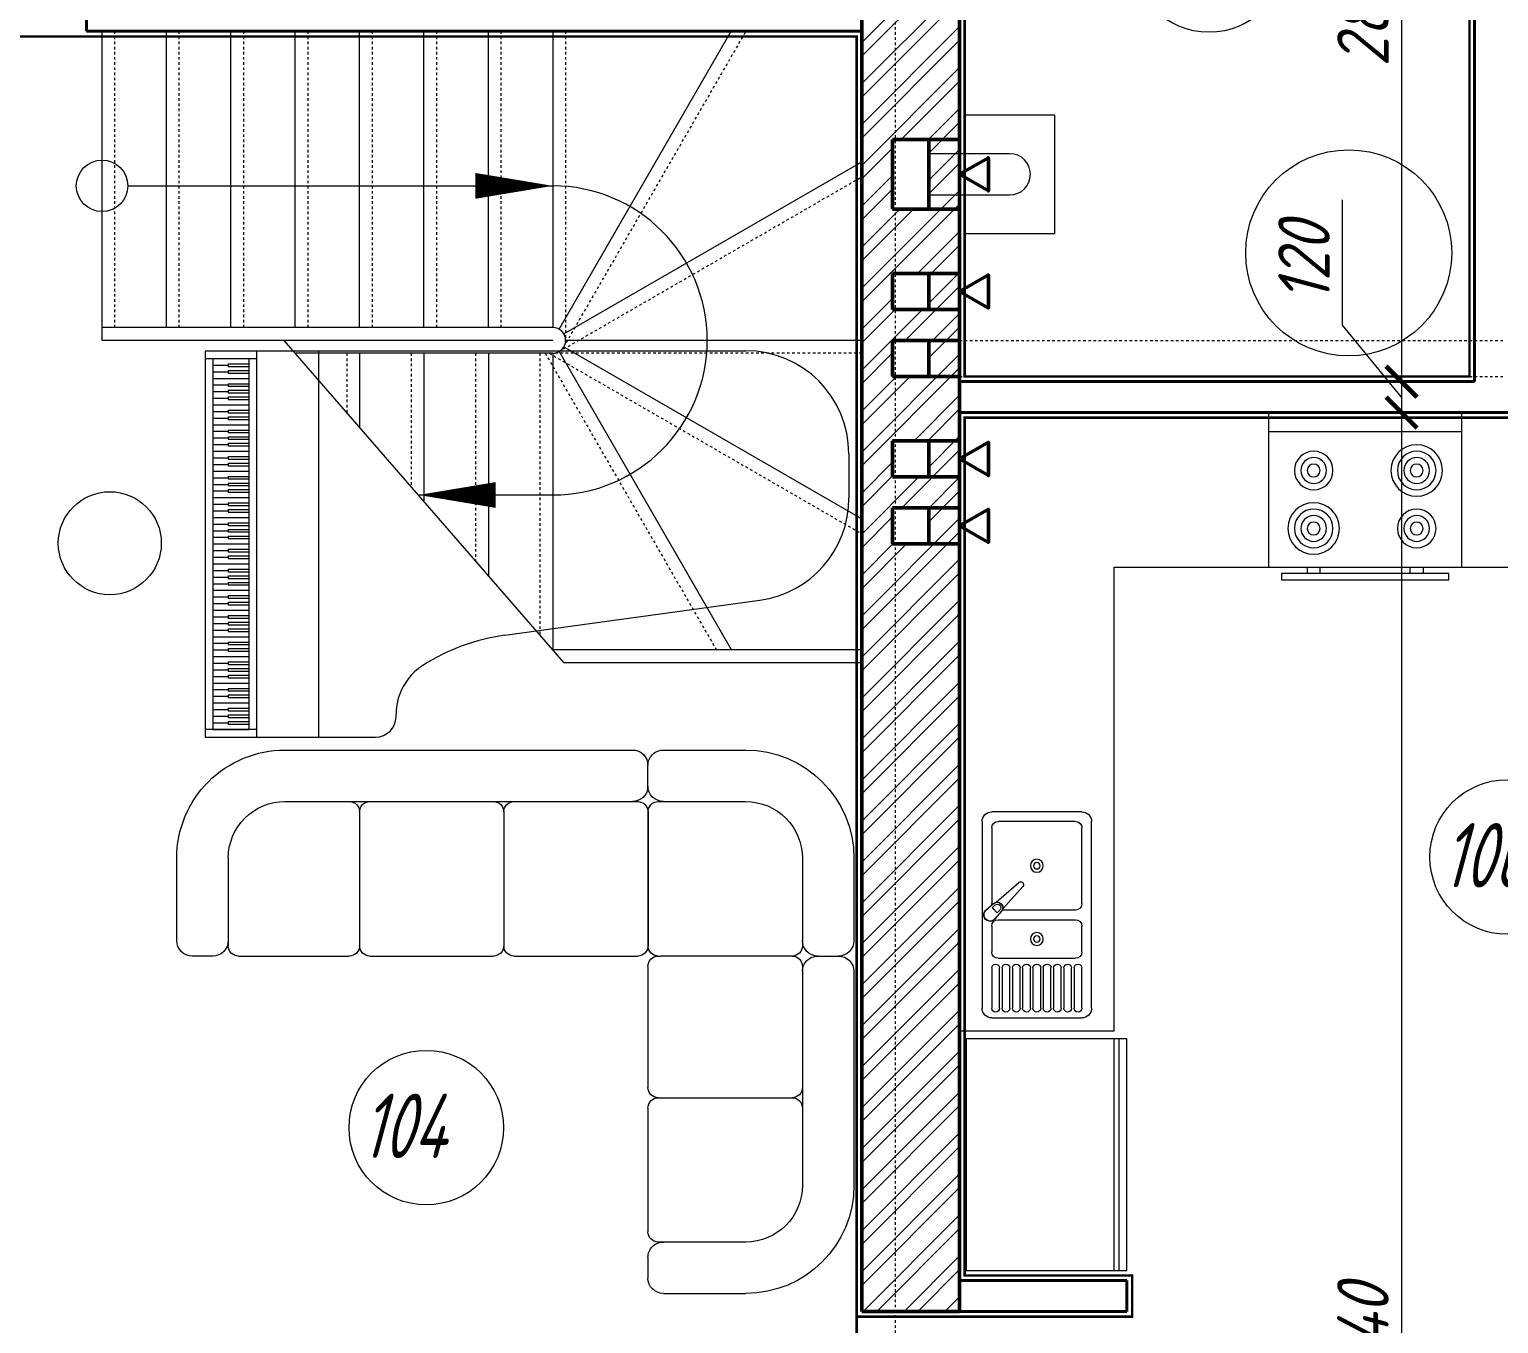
# Model space of a CAD drawing. Header units: millimetres. Extents: x 54 to 1314, y 20 to 614.
# Drawn here: x 215.1 to 272.2, y 488.7 to 539 of the extents above; entities that cross this region are included whole.
import ezdxf

# ---------------------------------------------------------------- set-up
doc = ezdxf.new("R2010")
doc.units = ezdxf.units.MM
doc.linetypes.add('ACAD_ISO02W100', pattern=[15, 12, -3])
doc.linetypes.add('CENTER2', pattern=[1.125, 0.75, -0.125, 0.125, -0.125])
for name, color, linetype, lineweight in [('A_ЛЕСТНИЦЫ', 3, 'Continuous', 15), ('A_ПЕРЕГОР', 213, 'Continuous', 40), ('A_РАЗМ.ОСНОВНЫЕ', 4, 'Continuous', 13), ('A_САНТЕХ', 42, 'Continuous', 13), ('A_ТЕХНОЛОГ', 36, 'Continuous', 9), ('А_МАРК.ПОМЕЩЕНИЙ', 173, 'Continuous', 20), ('А_НЕВИДИМЫЕ', 8, 'ACAD_ISO02W100', 9), ('А_ПЕРВЫЙ ПЛАН', 102, 'Continuous', 15), ('А_СТЕНЫ КИРПИЧ', 5, 'Continuous', 50), ('ОСИ', 40, 'CENTER2', 18)]:
    doc.layers.add(name, color=color, linetype=linetype, lineweight=lineweight)
doc.styles.add('ATTR', font='romand.shx', dxfattribs={"width": 0.8, "height": 125})
doc.styles.add('ROMANS', font='romans.shx', dxfattribs={"width": 0.8, "oblique": 15})
doc.styles.add('SPDS', font='romans.shx', dxfattribs={"width": 0.85, "oblique": 15})
doc.dimstyles.new('100', dxfattribs={"dimtxt": 2, "dimasz": 1.2, "dimexe": 0, "dimexo": 1, "dimgap": 0.5, "dimtad": 1, "dimdec": 0, "dimlfac": 100, "dimdsep": 46, "dimtxsty": 'ROMANS', "dimblk1": 'ARCHTICK', "dimblk2": 'ARCHTICK', "dimsah": 1, "dimcen": 2, "dimclrd": 256, "dimclre": 256, "dimclrt": 256, "dimadec": 0, "dimazin": 2, "dimtfac": 1, "dimtdec": 0, "dimtmove": 1, "dimatfit": 3, "dimfxl": 1, "dimtvp": 1.5, "dimtolj": 1, "dimtzin": 0, "dimlwd": -1, "dimlwe": -1, "dimarcsym": 0})

# ---------------------------------------------------------------- blocks, each defined once
blk = doc.blocks.new('_ARCHTICK')
at = {"color": 0, "linetype": 'ByBlock', "const_width": 0.15}
blk.add_lwpolyline([(-0.5, -0.5), (0.5, 0.5)], dxfattribs=at)
blk = doc.blocks.new('*D287')
at = {"layer": 'A_РАЗМ.ОСНОВНЫЕ', "transparency": 16777216}
for p, q in [((269.825, 554.117), (268.388, 554.117)), ((268.388, 554.117), (268.388, 525.317)), ((270.225, 525.317), (268.388, 525.317))]:
    blk.add_line(p, q, dxfattribs=at)
at = {"layer": 'Defpoints', "color": 0, "transparency": 16777216}
for p in [(270.825, 554.117), (268.388, 525.317), (271.225, 525.317)]:
    blk.add_point(p, dxfattribs=at)
at = {"layer": 'A_РАЗМ.ОСНОВНЫЕ', "transparency": 16777216, "xscale": 1.2, "yscale": 1.2, "zscale": 1.2}
for p, rotation in [((268.388, 554.117), 90), ((268.388, 525.317), 270)]:
    blk.add_blockref('_ARCHTICK', p, dxfattribs=dict(at, rotation=rotation))
at = {"layer": 'A_РАЗМ.ОСНОВНЫЕ', "transparency": 16777216, "insert": (266.888, 539.947), "char_height": 2, "attachment_point": 5, "rotation": 90, "style": 'ROMANS'}
blk.add_mtext('\\A1;2880', dxfattribs=at)
blk = doc.blocks.new('*D288')
at = {"layer": 'A_РАЗМ.ОСНОВНЫЕ', "transparency": 16777216}
for p, q in [((266.099, 527.511), (266.099, 532.373)), ((268.388, 524.717), (266.099, 527.511)), ((270.225, 525.317), (268.388, 525.317)), ((268.388, 525.317), (268.388, 524.117)), ((269.725, 524.117), (268.388, 524.117))]:
    blk.add_line(p, q, dxfattribs=at)
at = {"layer": 'Defpoints', "color": 0, "transparency": 16777216}
for p in [(271.225, 525.317), (268.388, 524.117), (270.725, 524.117)]:
    blk.add_point(p, dxfattribs=at)
at = {"layer": 'A_РАЗМ.ОСНОВНЫЕ', "transparency": 16777216, "xscale": 1.2, "yscale": 1.2, "zscale": 1.2}
for p, rotation in [((268.388, 525.317), 90), ((268.388, 524.117), 270)]:
    blk.add_blockref('_ARCHTICK', p, dxfattribs=dict(at, rotation=rotation))
at = {"layer": 'A_РАЗМ.ОСНОВНЫЕ', "transparency": 16777216, "insert": (264.599, 529.942), "char_height": 2, "attachment_point": 5, "rotation": 90, "style": 'ROMANS'}
blk.add_mtext('\\A1;120', dxfattribs=at)
blk = doc.blocks.new('*D289')
at = {"layer": 'A_РАЗМ.ОСНОВНЫЕ', "transparency": 16777216}
for p, q in [((269.725, 524.117), (268.388, 524.117)), ((268.388, 524.117), (268.388, 451.717)), ((259.225, 451.717), (268.388, 451.717))]:
    blk.add_line(p, q, dxfattribs=at)
at = {"layer": 'Defpoints', "color": 0, "transparency": 16777216}
for p in [(270.725, 524.117), (258.225, 451.717), (268.388, 451.717)]:
    blk.add_point(p, dxfattribs=at)
at = {"layer": 'A_РАЗМ.ОСНОВНЫЕ', "transparency": 16777216, "xscale": 1.2, "yscale": 1.2, "zscale": 1.2}
for p, rotation in [((268.388, 524.117), 90), ((268.388, 451.717), 270)]:
    blk.add_blockref('_ARCHTICK', p, dxfattribs=dict(at, rotation=rotation))
at = {"layer": 'A_РАЗМ.ОСНОВНЫЕ', "transparency": 16777216, "insert": (266.888, 487.917), "char_height": 2, "attachment_point": 5, "rotation": 90, "style": 'ROMANS'}
blk.add_mtext('\\A1;7240', dxfattribs=at)
blk = doc.blocks.new('*D294')
at = {"layer": 'A_РАЗМ.ОСНОВНЫЕ', "transparency": 16777216}
for p, q in [((202.025, 488.217), (202.025, 482.278)), ((247.425, 488.217), (247.425, 482.278)), ((202.025, 482.278), (247.425, 482.278))]:
    blk.add_line(p, q, dxfattribs=at)
at = {"layer": 'Defpoints', "color": 0, "transparency": 16777216}
for p in [(202.025, 489.217), (247.425, 489.217), (247.425, 482.278)]:
    blk.add_point(p, dxfattribs=at)
at = {"layer": 'A_РАЗМ.ОСНОВНЫЕ', "transparency": 16777216, "xscale": 1.2, "yscale": 1.2, "zscale": 1.2, "rotation": 180}
blk.add_blockref('_ARCHTICK', (202.025, 482.278), dxfattribs=at)
at = {"layer": 'A_РАЗМ.ОСНОВНЫЕ', "transparency": 16777216, "xscale": 1.2, "yscale": 1.2, "zscale": 1.2}
blk.add_blockref('_ARCHTICK', (247.425, 482.278), dxfattribs=at)
at = {"layer": 'A_РАЗМ.ОСНОВНЫЕ', "transparency": 16777216, "insert": (234.49, 483.778), "char_height": 2, "attachment_point": 5, "style": 'ROMANS'}
blk.add_mtext('\\A1;4540', dxfattribs=at)
blk = doc.blocks.new('*D295')
at = {"layer": 'A_РАЗМ.ОСНОВНЫЕ', "transparency": 16777216}
for p, q in [((247.425, 488.217), (247.425, 482.278)), ((251.225, 488.217), (251.225, 482.278)), ((247.425, 482.278), (251.225, 482.278)), ((249.325, 482.278), (250.45, 478.528)), ((250.45, 478.528), (255.819, 478.528))]:
    blk.add_line(p, q, dxfattribs=at)
at = {"layer": 'Defpoints', "color": 0, "transparency": 16777216}
for p in [(247.425, 489.217), (251.225, 489.217), (251.225, 482.278)]:
    blk.add_point(p, dxfattribs=at)
at = {"layer": 'A_РАЗМ.ОСНОВНЫЕ', "transparency": 16777216, "xscale": 1.2, "yscale": 1.2, "zscale": 1.2, "rotation": 180}
blk.add_blockref('_ARCHTICK', (247.425, 482.278), dxfattribs=at)
at = {"layer": 'A_РАЗМ.ОСНОВНЫЕ', "transparency": 16777216, "xscale": 1.2, "yscale": 1.2, "zscale": 1.2}
blk.add_blockref('_ARCHTICK', (251.225, 482.278), dxfattribs=at)
at = {"layer": 'A_РАЗМ.ОСНОВНЫЕ', "transparency": 16777216, "insert": (253.134, 480.028), "char_height": 2, "attachment_point": 5, "style": 'ROMANS'}
blk.add_mtext('\\A1;380', dxfattribs=at)
blk = doc.blocks.new('*D296')
at = {"layer": 'A_РАЗМ.ОСНОВНЫЕ', "transparency": 16777216}
for p, q in [((251.225, 488.217), (251.225, 482.278)), ((290.425, 484.126), (290.425, 482.278)), ((251.225, 482.278), (290.425, 482.278))]:
    blk.add_line(p, q, dxfattribs=at)
at = {"layer": 'Defpoints', "color": 0, "transparency": 16777216}
for p in [(251.225, 489.217), (290.425, 485.126), (290.425, 482.278)]:
    blk.add_point(p, dxfattribs=at)
at = {"layer": 'A_РАЗМ.ОСНОВНЫЕ', "transparency": 16777216, "xscale": 1.2, "yscale": 1.2, "zscale": 1.2, "rotation": 180}
blk.add_blockref('_ARCHTICK', (251.225, 482.278), dxfattribs=at)
at = {"layer": 'A_РАЗМ.ОСНОВНЫЕ', "transparency": 16777216, "xscale": 1.2, "yscale": 1.2, "zscale": 1.2}
blk.add_blockref('_ARCHTICK', (290.425, 482.278), dxfattribs=at)
at = {"layer": 'A_РАЗМ.ОСНОВНЫЕ', "transparency": 16777216, "insert": (272.853, 483.778), "char_height": 2, "attachment_point": 5, "style": 'ROMANS'}
blk.add_mtext('\\A1;3920', dxfattribs=at)
blk = doc.blocks.new('ROJL')
at = {"color": 0}
for p, q in [((1009.754, 878.236), (1011.474, 878.236)), ((1016.801, 864.873), (1015.437, 874.782)), ((1005.754, 853.236), (1005.754, 874.236)), ((1019.954, 860.654), (1019.873, 860.654)), ((1020.754, 853.236), (1020.754, 859.854)), ((1005.754, 857.643), (1020.754, 857.643)), ((1005.754, 855.236), (1020.754, 855.236)), ((1006.054, 853.236), (1006.054, 855.236)), ((1006.054, 854.936), (1020.454, 854.936)), ((1006.261, 854.136), (1006.261, 854.936)), ((1006.361, 854.136), (1006.361, 854.936)), ((1006.518, 854.136), (1006.518, 854.936)), ((1006.618, 854.136), (1006.618, 854.936)), ((1006.825, 853.536), (1006.825, 854.936)), ((1007.032, 854.136), (1007.032, 854.936)), ((1007.132, 854.136), (1007.132, 854.936)), ((1007.29, 854.136), (1007.29, 854.936)), ((1007.39, 854.136), (1007.39, 854.936)), ((1007.547, 854.136), (1007.547, 854.936)), ((1007.647, 854.136), (1007.647, 854.936)), ((1007.854, 853.536), (1007.854, 854.936)), ((1008.061, 854.136), (1008.061, 854.936)), ((1008.161, 854.136), (1008.161, 854.936)), ((1008.318, 854.136), (1008.318, 854.936)), ((1008.418, 854.136), (1008.418, 854.936)), ((1008.625, 853.536), (1008.625, 854.936)), ((1008.832, 854.136), (1008.832, 854.936)), ((1008.932, 854.136), (1008.932, 854.936)), ((1009.09, 854.136), (1009.09, 854.936)), ((1009.19, 854.136), (1009.19, 854.936)), ((1009.347, 854.136), (1009.347, 854.936)), ((1009.447, 854.136), (1009.447, 854.936)), ((1009.654, 853.536), (1009.654, 854.936)), ((1009.861, 854.136), (1009.861, 854.936)), ((1009.961, 854.136), (1009.961, 854.936)), ((1010.118, 854.136), (1010.118, 854.936)), ((1010.218, 854.136), (1010.218, 854.936)), ((1010.425, 853.536), (1010.425, 854.936)), ((1010.632, 854.136), (1010.632, 854.936)), ((1010.732, 854.136), (1010.732, 854.936)), ((1010.89, 854.136), (1010.89, 854.936)), ((1010.99, 854.136), (1010.99, 854.936)), ((1011.147, 854.136), (1011.147, 854.936)), ((1011.247, 854.136), (1011.247, 854.936)), ((1011.454, 853.536), (1011.454, 854.936)), ((1011.661, 854.136), (1011.661, 854.936)), ((1011.761, 854.136), (1011.761, 854.936)), ((1011.918, 854.136), (1011.918, 854.936)), ((1012.018, 854.136), (1012.018, 854.936)), ((1012.225, 853.536), (1012.225, 854.936)), ((1012.432, 854.136), (1012.432, 854.936)), ((1012.532, 854.136), (1012.532, 854.936)), ((1012.69, 854.136), (1012.69, 854.936)), ((1012.79, 854.136), (1012.79, 854.936)), ((1012.947, 854.136), (1012.947, 854.936)), ((1013.047, 854.136), (1013.047, 854.936)), ((1013.254, 853.536), (1013.254, 854.936)), ((1013.461, 854.136), (1013.461, 854.936)), ((1013.561, 854.136), (1013.561, 854.936)), ((1013.718, 854.136), (1013.718, 854.936)), ((1013.818, 854.136), (1013.818, 854.936)), ((1014.025, 853.536), (1014.025, 854.936)), ((1014.232, 854.136), (1014.232, 854.936)), ((1014.332, 854.136), (1014.332, 854.936)), ((1014.49, 854.136), (1014.49, 854.936)), ((1014.59, 854.136), (1014.59, 854.936)), ((1014.747, 854.136), (1014.747, 854.936)), ((1014.847, 854.136), (1014.847, 854.936)), ((1015.054, 853.536), (1015.054, 854.936)), ((1015.261, 854.136), (1015.261, 854.936)), ((1015.361, 854.136), (1015.361, 854.936)), ((1015.518, 854.136), (1015.518, 854.936)), ((1015.618, 854.136), (1015.618, 854.936)), ((1015.825, 853.536), (1015.825, 854.936)), ((1016.032, 854.136), (1016.032, 854.936)), ((1016.132, 854.136), (1016.132, 854.936)), ((1016.29, 854.136), (1016.29, 854.936)), ((1016.39, 854.136), (1016.39, 854.936)), ((1016.547, 854.136), (1016.547, 854.936)), ((1016.647, 854.136), (1016.647, 854.936)), ((1016.854, 853.536), (1016.854, 854.936)), ((1017.061, 854.136), (1017.061, 854.936)), ((1017.161, 854.136), (1017.161, 854.936)), ((1017.318, 854.136), (1017.318, 854.936)), ((1017.418, 854.136), (1017.418, 854.936)), ((1017.625, 853.536), (1017.625, 854.936)), ((1017.832, 854.136), (1017.832, 854.936)), ((1017.932, 854.136), (1017.932, 854.936)), ((1018.09, 854.136), (1018.09, 854.936)), ((1018.19, 854.136), (1018.19, 854.936)), ((1018.347, 854.136), (1018.347, 854.936)), ((1018.447, 854.136), (1018.447, 854.936)), ((1018.654, 853.536), (1018.654, 854.936)), ((1018.861, 854.136), (1018.861, 854.936)), ((1018.961, 854.136), (1018.961, 854.936)), ((1019.118, 854.136), (1019.118, 854.936)), ((1019.218, 854.136), (1019.218, 854.936)), ((1019.425, 853.536), (1019.425, 854.936)), ((1019.632, 854.136), (1019.632, 854.936)), ((1019.732, 854.136), (1019.732, 854.936)), ((1019.89, 854.136), (1019.89, 854.936)), ((1019.99, 854.136), (1019.99, 854.936)), ((1020.147, 854.136), (1020.147, 854.936)), ((1020.247, 854.136), (1020.247, 854.936)), ((1020.454, 855.236), (1020.454, 853.236)), ((1020.454, 853.536), (1020.454, 854.936)), ((1006.261, 854.136), (1006.361, 854.136)), ((1006.311, 853.536), (1006.311, 854.136)), ((1006.518, 854.136), (1006.618, 854.136)), ((1006.568, 853.536), (1006.568, 854.136)), ((1007.032, 854.136), (1007.132, 854.136)), ((1007.082, 853.536), (1007.082, 854.136)), ((1007.29, 854.136), (1007.39, 854.136)), ((1007.34, 853.536), (1007.34, 854.136)), ((1007.547, 854.136), (1007.647, 854.136)), ((1007.597, 853.536), (1007.597, 854.136)), ((1008.061, 854.136), (1008.161, 854.136)), ((1008.111, 853.536), (1008.111, 854.136)), ((1008.318, 854.136), (1008.418, 854.136)), ((1008.368, 853.536), (1008.368, 854.136)), ((1008.832, 854.136), (1008.932, 854.136)), ((1008.882, 853.536), (1008.882, 854.136)), ((1009.09, 854.136), (1009.19, 854.136)), ((1009.14, 853.536), (1009.14, 854.136)), ((1009.347, 854.136), (1009.447, 854.136)), ((1009.397, 853.536), (1009.397, 854.136)), ((1009.861, 854.136), (1009.961, 854.136)), ((1009.911, 853.536), (1009.911, 854.136)), ((1010.118, 854.136), (1010.218, 854.136)), ((1010.168, 853.536), (1010.168, 854.136)), ((1010.632, 854.136), (1010.732, 854.136)), ((1010.682, 853.536), (1010.682, 854.136)), ((1010.89, 854.136), (1010.99, 854.136)), ((1010.94, 853.536), (1010.94, 854.136)), ((1011.147, 854.136), (1011.247, 854.136)), ((1011.197, 853.536), (1011.197, 854.136)), ((1011.661, 854.136), (1011.761, 854.136)), ((1011.711, 853.536), (1011.711, 854.136)), ((1011.918, 854.136), (1012.018, 854.136)), ((1011.968, 853.536), (1011.968, 854.136)), ((1012.432, 854.136), (1012.532, 854.136)), ((1012.482, 853.536), (1012.482, 854.136)), ((1012.69, 854.136), (1012.79, 854.136)), ((1012.74, 853.536), (1012.74, 854.136)), ((1012.947, 854.136), (1013.047, 854.136)), ((1012.997, 853.536), (1012.997, 854.136)), ((1013.461, 854.136), (1013.561, 854.136)), ((1013.511, 853.536), (1013.511, 854.136)), ((1013.718, 854.136), (1013.818, 854.136)), ((1013.768, 853.536), (1013.768, 854.136)), ((1014.232, 854.136), (1014.332, 854.136)), ((1014.282, 853.536), (1014.282, 854.136)), ((1014.49, 854.136), (1014.59, 854.136)), ((1014.54, 853.536), (1014.54, 854.136)), ((1014.747, 854.136), (1014.847, 854.136)), ((1014.797, 853.536), (1014.797, 854.136)), ((1015.261, 854.136), (1015.361, 854.136)), ((1015.311, 853.536), (1015.311, 854.136)), ((1015.518, 854.136), (1015.618, 854.136)), ((1015.568, 853.536), (1015.568, 854.136)), ((1016.032, 854.136), (1016.132, 854.136)), ((1016.082, 853.536), (1016.082, 854.136)), ((1016.29, 854.136), (1016.39, 854.136)), ((1016.34, 853.536), (1016.34, 854.136)), ((1016.547, 854.136), (1016.647, 854.136)), ((1016.597, 853.536), (1016.597, 854.136)), ((1017.061, 854.136), (1017.161, 854.136)), ((1017.111, 853.536), (1017.111, 854.136)), ((1017.318, 854.136), (1017.418, 854.136)), ((1017.368, 853.536), (1017.368, 854.136)), ((1017.832, 854.136), (1017.932, 854.136)), ((1017.882, 853.536), (1017.882, 854.136)), ((1018.09, 854.136), (1018.19, 854.136)), ((1018.14, 853.536), (1018.14, 854.136)), ((1018.347, 854.136), (1018.447, 854.136)), ((1018.397, 853.536), (1018.397, 854.136)), ((1018.861, 854.136), (1018.961, 854.136)), ((1018.911, 853.536), (1018.911, 854.136)), ((1019.118, 854.136), (1019.218, 854.136)), ((1019.168, 853.536), (1019.168, 854.136)), ((1019.632, 854.136), (1019.732, 854.136)), ((1019.682, 853.536), (1019.682, 854.136)), ((1019.89, 854.136), (1019.99, 854.136)), ((1019.94, 853.536), (1019.94, 854.136)), ((1020.147, 854.136), (1020.247, 854.136)), ((1020.197, 853.536), (1020.197, 854.136)), ((1006.054, 853.536), (1020.454, 853.536)), ((1005.754, 853.236), (1020.754, 853.236))]:
    blk.add_line(p, q, dxfattribs=at)
for centre, radius, start, end in [((1009.754, 874.236), 4, 90, 180), ((1011.474, 874.236), 4, 7.8393, 90), ((1024.623, 865.949), 7.895, 187.8393, 212.6077), ((1019.873, 862.911), 2.257, 212.6077, 270), ((1019.954, 859.854), 0.8, 0, 90)]:
    blk.add_arc(centre, radius, start, end, dxfattribs=at)
blk = doc.blocks.new('RGOVN30T')
for p, q in [((0, 21), (29.999995, 21)), ((5.99999, 0), (5.99999, -1)), ((7.99999, -1), (7.99999, 0)), ((21.99999, -1), (21.99999, 0)), ((23.99999, 0), (23.99999, -1))]:
    blk.add_line(p, q)
for points in [[(0, 0), (0, 24), (29.999995, 24), (29.999995, 0)], [(2, -2), (2, -1), (27.999994, -1), (27.999994, -2)]]:
    blk.add_lwpolyline(points, close=True)
for centre, radius in [((6.99999, 15), 4), ((6.99999, 15), 3), ((6.99999, 15), 2), ((6.99999, 15), 1), ((22.99999, 15), 3), ((22.99999, 15), 2), ((22.99999, 15), 1), ((22.99999, 6), 4), ((6.99999, 6), 3), ((6.99999, 6), 2), ((6.99999, 6), 1), ((22.99999, 6), 3), ((22.99999, 6), 2), ((22.99999, 6), 1)]:
    blk.add_circle(centre, radius)
at = {"style": 'ATTR', "width": 0.8, "flags": 9}
blk.add_attdef('ESTCODE', (0, 0), '', height=0.7, dxfattribs=at)
blk = doc.blocks.new('мойка л')
at = {"layer": 'A_САНТЕХ'}
for p, q in [((3356.515, -4754.811), (3357.298, -4755.678)), ((3357.549, -4755.428), (3356.672, -4754.654)), ((3354.475, -4755.729), (3357.316, -4755.729)), ((3357.342, -4755.769), (3357.607, -4756.074)), ((3357.515, -4755.837), (3357.41, -4755.732)), ((3357.702, -4755.64), (3357.51, -4755.832)), ((3357.707, -4755.645), (3357.515, -4755.837)), ((3357.602, -4755.539), (3357.707, -4755.645)), ((3357.639, -4755.472), (3357.945, -4755.736)), ((3357.945, -4755.736), (3357.98, -4755.773)), ((3357.475, -4756.104), (3354.475, -4756.104)), ((3357.607, -4756.074), (3357.642, -4756.109))]:
    blk.add_line(p, q, dxfattribs=at)
for points in [[(3354.225, -4751.917), (3357.725, -4751.917)], [(3353.85, -4759.542), (3353.85, -4752.292)], [(3354.225, -4755.479), (3354.225, -4752.542)], [(3354.475, -4752.292), (3357.475, -4752.292)], [(3357.725, -4752.542), (3357.725, -4755.479)], [(3358.1, -4752.292), (3358.1, -4759.542)], [(3354.225, -4757.354), (3354.225, -4756.354)], [(3357.725, -4756.354), (3357.725, -4757.354)], [(3357.475, -4757.604), (3354.475, -4757.604)], [(3354.225, -4759.542), (3354.225, -4757.979)], [(3354.525, -4757.979), (3354.525, -4759.542)], [(3354.625, -4759.542), (3354.625, -4757.979)], [(3354.925, -4757.979), (3354.925, -4759.542)], [(3355.025, -4759.542), (3355.025, -4757.979)], [(3355.325, -4757.979), (3355.325, -4759.542)], [(3355.425, -4759.542), (3355.425, -4757.979)], [(3355.725, -4757.979), (3355.725, -4759.542)], [(3355.825, -4759.542), (3355.825, -4757.979)], [(3356.125, -4757.979), (3356.125, -4759.542)], [(3356.225, -4759.542), (3356.225, -4757.979)], [(3356.525, -4757.979), (3356.525, -4759.542)], [(3356.625, -4759.542), (3356.625, -4757.979)], [(3356.925, -4757.979), (3356.925, -4759.542)], [(3357.025, -4759.542), (3357.025, -4757.979)], [(3357.325, -4757.979), (3357.325, -4759.542)], [(3357.425, -4759.542), (3357.425, -4757.979)], [(3357.725, -4757.979), (3357.725, -4759.542)], [(3357.725, -4759.917), (3354.225, -4759.917)]]:
    blk.add_lwpolyline(points, dxfattribs=at)
for centre, radius in [((3355.975, -4754.011), 0.25), ((3355.975, -4754.011), 0.125), ((3355.975, -4756.854), 0.25), ((3355.975, -4756.854), 0.125)]:
    blk.add_circle(centre, radius, dxfattribs=at)
for centre, radius, start, end in [((3354.225, -4752.292), 0.375, 90, 180), ((3357.725, -4752.292), 0.375, 0, 90), ((3354.475, -4752.542), 0.25, 90, 180), ((3357.475, -4752.542), 0.25, 0, 90), ((3356.603, -4754.742), 0.112, 52.1389, 217.8611), ((3357.504, -4755.634), 0.211, 50.1696, 219.8304), ((3357.509, -4755.639), 0.211, 50.1696, 219.8304), ((3354.475, -4755.479), 0.25, 180, 270), ((3357.506, -4755.636), 0.136, 45, 225), ((3357.787, -4755.917), 0.25, 204.2856, 65.7144), ((3357.787, -4755.917), 0.24, 232.8374, 36.8967), ((3357.475, -4755.479), 0.25, 346.0777, 0), ((3354.475, -4756.354), 0.25, 90, 180), ((3357.475, -4756.354), 0.25, 0, 90), ((3354.475, -4757.354), 0.25, 180, 270), ((3357.475, -4757.354), 0.25, 270, 0), ((3354.375, -4757.979), 0.15, 0, 180), ((3354.775, -4757.979), 0.15, 0, 180), ((3355.175, -4757.979), 0.15, 0, 180), ((3355.575, -4757.979), 0.15, 0, 180), ((3355.975, -4757.979), 0.15, 0, 180), ((3356.375, -4757.979), 0.15, 0, 180), ((3356.775, -4757.979), 0.15, 0, 180), ((3357.175, -4757.979), 0.15, 0, 180), ((3357.575, -4757.979), 0.15, 0, 180), ((3354.225, -4759.542), 0.375, 180, 270), ((3354.375, -4759.542), 0.15, 180, 0), ((3354.775, -4759.542), 0.15, 180, 0), ((3355.175, -4759.542), 0.15, 180, 0), ((3355.575, -4759.542), 0.15, 180, 0), ((3355.975, -4759.542), 0.15, 180, 0), ((3356.375, -4759.542), 0.15, 180, 0), ((3356.775, -4759.542), 0.15, 180, 0), ((3357.175, -4759.542), 0.15, 180, 0), ((3357.575, -4759.542), 0.15, 180, 0), ((3357.725, -4759.542), 0.375, 270, 0)]:
    blk.add_arc(centre, radius, start, end, dxfattribs=at)
blk = doc.blocks.new('длшдолш')
at = {"color": 0}
for p, q in [((1277.963, -1783.003), (1269.663, -1783.003)), ((1282.363, -1783.003), (1279.163, -1783.003)), ((1278.563, -1784.406), (1278.563, -1783.606)), ((1278.563, -1784.406), (1278.563, -1783.606)), ((1278.163, -1785.003), (1269.663, -1785.003)), ((1279.163, -1785.003), (1278.963, -1785.003)), ((1282.363, -1785.003), (1279.163, -1785.003)), ((1273.063, -1790.603), (1273.063, -1785.403)), ((1273.063, -1790.603), (1273.063, -1785.403)), ((1278.563, -1785.403), (1278.563, -1790.503)), ((1265.463, -1790.403), (1265.463, -1787.203)), ((1267.463, -1787.203), (1267.463, -1790.603)), ((1284.563, -1790.6), (1284.563, -1787.203)), ((1286.563, -1790.403), (1286.563, -1787.203)), ((1278.563, -1790.6), (1278.563, -1790.503)), ((1284.563, -1790.4), (1284.563, -1790.6)), ((1266.863, -1791.003), (1266.063, -1791.003)), ((1272.663, -1791.003), (1267.863, -1791.003)), ((1278.163, -1791.003), (1273.463, -1791.003)), ((1278.563, -1796.2), (1278.563, -1791.4)), ((1278.963, -1791), (1284.163, -1791)), ((1278.963, -1791), (1284.163, -1791)), ((1284.163, -1791), (1278.963, -1791)), ((1284.563, -1805.101), (1284.563, -1791.4)), ((1285.163, -1791.003), (1285.963, -1791.003)), ((1285.163, -1791.003), (1285.963, -1791.003)), ((1286.563, -1805.101), (1286.563, -1791.603)), ((1284.163, -1796.6), (1278.963, -1796.6)), ((1278.563, -1801.8), (1278.563, -1797)), ((1284.163, -1802.2), (1278.963, -1802.2)), ((1278.563, -1806.901), (1278.563, -1802.6)), ((1279.163, -1807.301), (1278.963, -1807.301)), ((1282.363, -1807.301), (1279.163, -1807.301)), ((1278.563, -1807.901), (1278.563, -1808.701)), ((1279.163, -1809.301), (1282.363, -1809.301))]:
    blk.add_line(p, q, dxfattribs=at)
for centre, radius, start, end in [((1269.663, -1787.203), 4.2, 90, 180), ((1277.963, -1783.603), 0.6, 0, 90), ((1279.163, -1783.603), 0.6, 90, 180), ((1282.363, -1787.203), 4.2, 0, 90), ((1277.963, -1784.403), 0.6, 269.9982, 0), ((1279.163, -1784.403), 0.6, 180, 270), ((1269.663, -1787.203), 2.2, 90, 180), ((1272.663, -1785.403), 0.4, 0, 90), ((1273.463, -1785.403), 0.4, 90, 180), ((1278.163, -1785.403), 0.4, 0, 90.0018), ((1278.963, -1785.403), 0.4, 90, 180), ((1282.363, -1787.203), 2.2, 0, 90), ((1266.063, -1790.403), 0.6, 180, 270), ((1266.863, -1790.403), 0.6, 270, 0), ((1267.863, -1790.603), 0.4, 179.9983, 270), ((1272.663, -1790.603), 0.4, 270, 0), ((1273.463, -1790.603), 0.4, 180, 270), ((1278.163, -1790.603), 0.4, 270, 0), ((1278.963, -1790.6), 0.4, 180, 270), ((1284.163, -1790.6), 0.4, 270, 0), ((1285.163, -1790.403), 0.6, 180, 270), ((1285.963, -1790.403), 0.6, 270, 0), ((1278.963, -1791.4), 0.4, 90, 180), ((1284.163, -1791.4), 0.4, 0, 90), ((1285.163, -1791.603), 0.6, 90, 180), ((1285.963, -1791.603), 0.6, 0, 90), ((1278.963, -1796.2), 0.4, 180, 270), ((1278.963, -1797), 0.4, 90, 180), ((1284.163, -1796.2), 0.4, 270, 0), ((1284.163, -1797), 0.4, 0, 90), ((1278.963, -1801.8), 0.4, 180, 270), ((1278.963, -1802.6), 0.4, 90, 180), ((1284.163, -1801.8), 0.4, 270, 0), ((1284.163, -1802.6), 0.4, 0, 90), ((1282.363, -1805.101), 4.2, 270, 0), ((1282.363, -1805.101), 2.2, 270, 0), ((1278.963, -1806.901), 0.4, 180, 270), ((1279.163, -1807.901), 0.6, 90, 180), ((1279.163, -1808.701), 0.6, 180, 270)]:
    blk.add_arc(centre, radius, start, end, dxfattribs=at)
blk = doc.blocks.new('*D449')
at = {"layer": 'A_РАЗМ.ОСНОВНЫЕ', "transparency": 16777216}
for p, q in [((253.425, 574.317), (305.633, 574.317)), ((305.633, 574.317), (305.633, 418.917)), ((296.425, 418.917), (305.633, 418.917))]:
    blk.add_line(p, q, dxfattribs=at)
at = {"layer": 'Defpoints', "color": 0, "transparency": 16777216}
for p in [(252.425, 574.317), (295.425, 418.917), (305.633, 418.917)]:
    blk.add_point(p, dxfattribs=at)
at = {"layer": 'A_РАЗМ.ОСНОВНЫЕ', "transparency": 16777216, "xscale": 1.2, "yscale": 1.2, "zscale": 1.2}
for p, rotation in [((305.633, 574.317), 90), ((305.633, 418.917), 270)]:
    blk.add_blockref('_ARCHTICK', p, dxfattribs=dict(at, rotation=rotation))
at = {"layer": 'A_РАЗМ.ОСНОВНЫЕ', "transparency": 16777216, "insert": (304.133, 502.852), "char_height": 2, "attachment_point": 5, "rotation": 90, "style": 'ROMANS'}
blk.add_mtext('\\A1;15540', dxfattribs=at)

msp = doc.modelspace()

# ---------------------------------------------------------------- hatches: boundary and pattern name
at = {"layer": 'А_СТЕНЫ КИРПИЧ', "lineweight": 9, "ltscale": 100}
h = msp.add_hatch(dxfattribs=at)
h.set_pattern_fill('ANSI32', color=256, scale=3, style=0)
h.set_pattern_definition([(45, (288818.3103, -36474.056), (-0.795495129, 0.795495129), []), (45, (288818.8406, -36474.056), (-0.795495129, 0.795495129), [])])
h.paths.add_polyline_path([(248.625, 534.717), (250.025, 534.717), (250.025, 532.017), (248.625, 532.017)])
h.paths.add_polyline_path([(248.625, 528.117), (248.625, 529.517), (250.025, 529.517), (250.025, 528.117)])
h.paths.add_polyline_path([(248.625, 526.917), (250.025, 526.917), (250.025, 525.517), (248.625, 525.517)])
h.paths.add_polyline_path([(248.625, 523.017), (250.025, 523.017), (250.025, 521.617), (248.625, 521.617)])
h.paths.add_polyline_path([(247.425, 545.017), (251.225, 545.017), (251.225, 489.217), (247.425, 489.217)])
h.paths.add_polyline_path([(248.625, 520.417), (250.025, 520.417), (250.025, 519.017), (248.625, 519.017)])

# ---------------------------------------------------------------- linework, layer by layer
at = {"layer": 'A_ЛЕСТНИЦЫ'}
for p, q in [((217.925, 526.917), (217.925, 538.917)), ((217.925, 538.917), (247.425, 538.917)), ((220.425, 527.417), (220.425, 538.917)), ((222.925, 527.417), (222.925, 538.917)), ((225.425, 527.417), (225.425, 538.917)), ((227.925, 527.417), (227.925, 538.917)), ((230.425, 527.417), (230.425, 538.917)), ((232.925, 527.417), (232.925, 538.917)), ((235.425, 538.917), (235.425, 527.417)), ((235.675, 527.35), (242.353, 538.917)), ((247.425, 538.917), (247.425, 514.917)), ((235.858, 527.167), (247.425, 533.845)), ((218.925, 532.917), (235.425, 532.917)), ((235.425, 527.417), (217.925, 527.417)), ((235.425, 526.917), (217.925, 526.917)), ((235.859, 514.417), (224.99, 526.917)), ((235.858, 526.667), (247.425, 519.988)), ((247.425, 526.917), (235.925, 526.917)), ((235.425, 526.417), (225.425, 526.417)), ((227.925, 526.417), (227.925, 523.542)), ((230.425, 526.417), (230.425, 520.667)), ((232.925, 526.417), (232.925, 517.792)), ((235.425, 526.417), (235.425, 514.917)), ((235.675, 526.484), (242.353, 514.917)), ((230.207, 520.917), (235.425, 520.917)), ((235.425, 514.917), (247.425, 514.917)), ((235.859, 514.417), (247.425, 514.417))]:
    msp.add_line(p, q, dxfattribs=at)
for points in [[(235.425, 532.917, 0, 1, 0), (232.425, 532.917, 0, 0, 0)], [(230.207, 520.917, 0, 1, 0), (233.207, 520.917, 0, 0, 0)]]:
    msp.add_lwpolyline(points, format="xyseb", dxfattribs=at)
msp.add_circle((217.925, 532.917), 1, dxfattribs=at)
for radius in [6, 0.5]:
    msp.add_arc((235.425, 526.917), radius, 270, 90, dxfattribs=at)
at = {"layer": 'A_ПЕРЕГОР'}
for p, q in [((271.225, 554.117), (271.225, 525.317)), ((217.325, 538.917), (217.325, 540.117)), ((217.325, 538.917), (247.425, 538.917)), ((251.225, 525.317), (271.225, 525.317)), ((251.225, 524.117), (281.025, 524.117)), ((251.225, 490.417), (257.725, 490.417)), ((257.725, 489.217), (257.725, 490.417)), ((251.225, 489.217), (257.725, 489.217))]:
    msp.add_line(p, q, dxfattribs=at)
at = {"layer": 'A_ТЕХНОЛОГ'}
for p, q in [((257.225, 500.117), (257.225, 518.117)), ((257.225, 518.117), (280.225, 518.117)), ((251.225, 500.117), (257.225, 500.117)), ((257.225, 490.809), (257.225, 499.809)), ((257.425, 490.809), (257.425, 499.809))]:
    msp.add_line(p, q, dxfattribs=at)
msp.add_lwpolyline([(257.725, 490.809), (257.725, 499.809), (251.475, 499.809), (251.475, 490.809)], close=True, dxfattribs=at)
at = {"layer": 'A_ТЕХНОЛОГ', "ltscale": 100}
msp.add_circle((218.226, 519.044), 2, dxfattribs=at)
at = {"layer": 'Defpoints', "ltscale": 100, "const_width": 0.1}
for points in [[(251.425, 525.517), (271.025, 525.517), (271.025, 553.917), (251.425, 553.917)], [(202.225, 538.717), (202.225, 474.517), (203.525, 474.517), (203.525, 470.317), (202.225, 470.317), (202.225, 451.917), (247.225, 451.917), (247.225, 538.717)], [(251.425, 451.917), (290.225, 451.917), (290.225, 523.917), (251.425, 523.917), (251.425, 490.617), (257.925, 490.617), (257.925, 489.017), (247.225, 489.017), (247.225, 458.417), (251.425, 458.417)]]:
    msp.add_lwpolyline(points, close=True, dxfattribs=at)
at = {"layer": 'А_МАРК.ПОМЕЩЕНИЙ'}
for centre in [(260.911, 541.879), (272.489, 506.864), (230.514, 496.357)]:
    msp.add_circle(centre, 3, dxfattribs=at)
at = {"layer": 'А_НЕВИДИМЫЕ', "ltscale": 0.0001}
for p, q in [((218.425, 527.417), (218.425, 538.917)), ((220.925, 527.417), (220.925, 538.917)), ((223.425, 527.417), (223.425, 538.917)), ((225.925, 527.417), (225.925, 538.917)), ((228.425, 527.417), (228.425, 538.917)), ((230.925, 527.417), (230.925, 538.917)), ((233.425, 527.417), (233.425, 538.917)), ((235.858, 526.667), (242.93, 538.917)), ((235.925, 538.917), (235.925, 526.917)), ((235.675, 526.484), (247.425, 533.267)), ((251.225, 526.917), (272.425, 526.917)), ((227.425, 526.417), (227.425, 524.117)), ((229.925, 526.417), (229.925, 521.242)), ((232.425, 526.417), (232.425, 518.367)), ((234.925, 526.417), (234.925, 515.492)), ((235.136, 526.417), (241.775, 514.917)), ((235.291, 526.417), (247.425, 519.411)), ((247.425, 526.417), (235.425, 526.417)), ((251.225, 525.517), (272.425, 525.517))]:
    msp.add_line(p, q, dxfattribs=at)
at = {"layer": 'А_ПЕРВЫЙ ПЛАН', "ltscale": 100}
for points in [[(251.425, 532.567), (251.425, 531.067), (254.925, 531.067), (254.925, 535.667), (251.425, 535.667), (251.425, 534.167)], [(253.175, 534.167), (250.025, 534.167), (250.025, 532.567), (253.175, 532.567)]]:
    msp.add_lwpolyline(points, dxfattribs=at)
msp.add_circle((266.335, 530.317), 4, dxfattribs=at)
msp.add_arc((253.175, 533.367), 0.8, 270, 90, dxfattribs=at)
at = {"layer": 'А_СТЕНЫ КИРПИЧ', "ltscale": 100}
for p, q in [((247.425, 545.017), (247.425, 489.217)), ((251.225, 489.217), (251.225, 545.017)), ((251.225, 489.217), (247.425, 489.217))]:
    msp.add_line(p, q, dxfattribs=at)
at = {"layer": 'А_СТЕНЫ КИРПИЧ', "color": 4, "ltscale": 100}
for p, q in [((248.625, 532.017), (248.625, 534.717)), ((248.625, 534.717), (251.225, 534.717)), ((250.025, 534.717), (250.025, 532.017)), ((248.625, 532.017), (251.225, 532.017)), ((248.625, 528.117), (248.625, 529.517)), ((248.625, 529.517), (251.225, 529.517)), ((250.025, 529.517), (250.025, 528.117)), ((248.625, 528.117), (251.225, 528.117)), ((248.625, 525.517), (248.625, 526.917)), ((248.625, 526.917), (251.225, 526.917)), ((250.025, 526.917), (250.025, 525.517)), ((248.625, 525.517), (251.225, 525.517)), ((248.625, 521.617), (248.625, 523.017)), ((248.625, 523.017), (251.225, 523.017)), ((250.025, 523.017), (250.025, 521.617)), ((248.625, 521.617), (251.225, 521.617)), ((248.625, 519.017), (248.625, 520.417)), ((248.625, 520.417), (251.225, 520.417)), ((250.025, 520.417), (250.025, 519.017)), ((248.625, 519.017), (251.225, 519.017))]:
    msp.add_line(p, q, dxfattribs=at)
for points in [[(251.225, 533.367), (252.341, 532.722), (252.341, 534.011)], [(251.225, 528.817), (252.341, 528.172), (252.341, 529.461)], [(251.225, 522.317), (252.341, 521.672), (252.341, 522.961)], [(251.225, 519.717), (252.341, 519.072), (252.341, 520.361)]]:
    msp.add_lwpolyline(points, close=True, dxfattribs=at)
at = {"layer": 'ОСИ', "ltscale": 0.01}
msp.add_line((248.725, 595.681), (248.725, 404.005), dxfattribs=at)

# ---------------------------------------------------------------- block references
at = {"layer": 'A_САНТЕХ', "xscale": -1}
msp.add_blockref('мойка л', (3610.199, 5260.533), dxfattribs=at)
at = {"layer": 'A_ТЕХНОЛОГ', "rotation": 270}
msp.add_blockref('ROJL', (-631.312, 1532.27), dxfattribs=at)
at = {"layer": 'A_ТЕХНОЛОГ', "xscale": -0.25, "yscale": 0.25, "zscale": 0.25}
msp.add_blockref('RGOVN30T', (270.725, 518.117), dxfattribs=at)
at = {"layer": 'A_ТЕХНОЛОГ', "xscale": -1, "rotation": 270}
msp.add_blockref('длшдолш', (2030.125, -775.547), dxfattribs=at)

# ---------------------------------------------------------------- texts
at = {"layer": 'А_МАРК.ПОМЕЩЕНИЙ', "style": 'SPDS', "oblique": 15, "width": 0.65}
for s, p in [('106', (269.968, 505.682)), ('104', (227.992, 495.175))]:
    msp.add_text(s, height=2.5, dxfattribs=at).set_placement(p)

# ---------------------------------------------------------------- dimensions: what is measured, and where the dimension line sits
at = {"layer": 'A_РАЗМ.ОСНОВНЫЕ'}
for base, p1, p2, picture, middle in [((305.633, 418.917), (252.425, 574.317), (295.425, 418.917), '*D449', (305.633, 502.852)), ((268.388, 525.317), (270.825, 554.117), (271.225, 525.317), '*D287', (268.388, 539.947)), ((268.388, 524.117), (271.225, 525.317), (270.725, 524.117), '*D288', (266.099, 528.011))]:
    dim = msp.add_linear_dim(base=base, p1=p1, p2=p2, angle=90, dimstyle='100', dxfattribs=at)
    dim.commit()
    dim.dimension.update_dxf_attribs({"geometry": picture, "text_midpoint": middle, "dimtype": 160})
dim = msp.add_linear_dim(base=(268.388, 451.717), p1=(270.725, 524.117), p2=(258.225, 451.717), angle=90, dimstyle='100', dxfattribs=at)
dim.commit()
dim.dimension.update_dxf_attribs({"geometry": '*D289', "text_midpoint": (266.888, 487.917)})
for base, p1, p2, picture, middle in [((247.425, 482.278), (202.025, 489.217), (247.425, 489.217), '*D294', (234.49, 482.278)), ((290.425, 482.278), (251.225, 489.217), (290.425, 485.126), '*D296', (272.853, 482.278))]:
    dim = msp.add_linear_dim(base=base, p1=p1, p2=p2, dimstyle='100', dxfattribs=at)
    dim.commit()
    dim.dimension.update_dxf_attribs({"geometry": picture, "text_midpoint": middle, "dimtype": 160})
dim = msp.add_linear_dim(base=(251.225, 482.278), p1=(247.425, 489.217), p2=(251.225, 489.217), dimstyle='100', dxfattribs=at)
dim.commit()
dim.dimension.update_dxf_attribs({"geometry": '*D295', "text_midpoint": (250.95, 480.028)})

doc.saveas('drawing.dxf')
